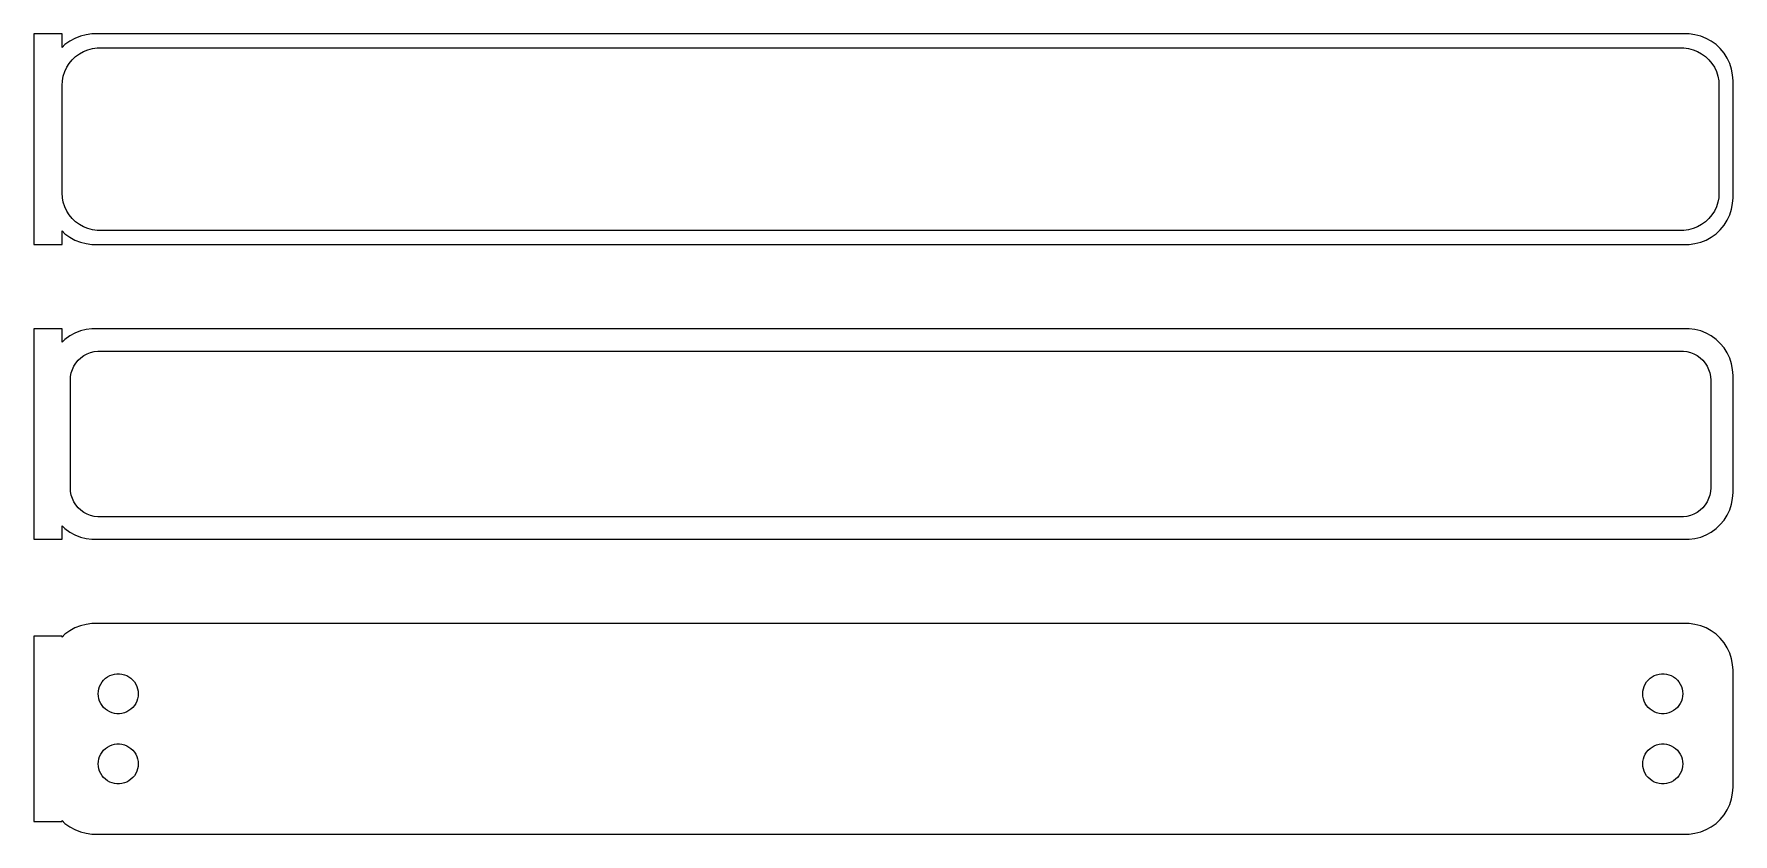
# Model space of a CAD drawing. Header units: metres. Extents: x -92 to 90, y 83 to 169.
import ezdxf

# ---------------------------------------------------------------- set-up
doc = ezdxf.new("R2010")
doc.units = ezdxf.units.M

msp = doc.modelspace()

# ---------------------------------------------------------------- linework, layer by layer
for p, q in [((-88.5, 168.74), (-91.5, 168.74)), ((-91.5, 168.74), (-91.5, 146.26)), ((-88.5, 167.309), (-88.5, 168.74)), ((-88.1871, 167.603), (-88.5, 167.309)), ((-87.6791, 167.972), (-88.1871, 167.603)), ((-87.1289, 168.274), (-87.6791, 167.972)), ((-86.5451, 168.505), (-87.1289, 168.274)), ((-85.9369, 168.661), (-86.5451, 168.505)), ((-86.2031, 166.869), (-85.7361, 167.054)), ((-85.3139, 168.74), (-85.9369, 168.661)), ((-85.7361, 167.054), (-85.2495, 167.179)), ((85.3139, 168.74), (-85.3139, 168.74)), ((-85.2495, 167.179), (-84.7512, 167.242)), ((-84.7512, 167.242), (84.7512, 167.242)), ((84.7512, 167.242), (85.2495, 167.179)), ((85.2495, 167.179), (85.7361, 167.054)), ((85.9369, 168.661), (85.3139, 168.74)), ((85.7361, 167.054), (86.2031, 166.869)), ((86.5451, 168.505), (85.9369, 168.661)), ((87.1289, 168.274), (86.5451, 168.505)), ((87.6791, 167.972), (87.1289, 168.274)), ((88.1871, 167.603), (87.6791, 167.972)), ((88.6448, 167.173), (88.1871, 167.603)), ((89.0451, 166.689), (88.6448, 167.173)), ((-88.2191, 164.722), (-88.0052, 165.177)), ((-88.0052, 165.177), (-87.7361, 165.601)), ((-87.7361, 165.601), (-87.4159, 165.988)), ((-87.4159, 165.988), (-87.0497, 166.332)), ((-87.0497, 166.332), (-86.6433, 166.627)), ((-86.6433, 166.627), (-86.2031, 166.869)), ((86.2031, 166.869), (86.6433, 166.627)), ((86.6433, 166.627), (87.0497, 166.332)), ((87.0497, 166.332), (87.4159, 165.988)), ((87.4159, 165.988), (87.7361, 165.601)), ((87.7361, 165.601), (88.0052, 165.177)), ((88.0052, 165.177), (88.2191, 164.722)), ((89.3815, 166.159), (89.0451, 166.689)), ((89.6489, 165.591), (89.3815, 166.159)), ((89.8429, 164.993), (89.6489, 165.591)), ((-88.5, 163.25), (-88.4685, 163.751)), ((-88.4685, 163.751), (-88.3743, 164.245)), ((-88.3743, 164.245), (-88.2191, 164.722)), ((88.2191, 164.722), (88.3743, 164.245)), ((88.3743, 164.245), (88.4685, 163.751)), ((88.4685, 163.751), (88.5, 163.25)), ((89.9606, 164.377), (89.8429, 164.993)), ((90, 163.75), (89.9606, 164.377)), ((90, 151.25), (90, 163.75)), ((-88.5, 151.75), (-88.5, 163.25)), ((88.5, 163.25), (88.5, 151.75)), ((-88.4685, 151.249), (-88.5, 151.75)), ((-88.3743, 150.755), (-88.4685, 151.249)), ((-88.2191, 150.278), (-88.3743, 150.755)), ((88.3743, 150.755), (88.2191, 150.278)), ((88.4685, 151.249), (88.3743, 150.755)), ((88.5, 151.75), (88.4685, 151.249)), ((89.9606, 150.623), (90, 151.25)), ((-88.0052, 149.823), (-88.2191, 150.278)), ((-87.7361, 149.399), (-88.0052, 149.823)), ((-87.4159, 149.012), (-87.7361, 149.399)), ((-87.0497, 148.668), (-87.4159, 149.012)), ((87.4159, 149.012), (87.0497, 148.668)), ((87.7361, 149.399), (87.4159, 149.012)), ((88.0052, 149.823), (87.7361, 149.399)), ((88.2191, 150.278), (88.0052, 149.823)), ((89.0451, 148.311), (89.3815, 148.841)), ((89.3815, 148.841), (89.6489, 149.409)), ((89.6489, 149.409), (89.8429, 150.007)), ((89.8429, 150.007), (89.9606, 150.623)), ((-88.5, 147.691), (-88.1871, 147.397)), ((-88.5, 146.26), (-88.5, 147.691)), ((-88.1871, 147.397), (-87.6791, 147.028)), ((-87.6791, 147.028), (-87.1289, 146.726)), ((-86.6433, 148.373), (-87.0497, 148.668)), ((-86.2031, 148.131), (-86.6433, 148.373)), ((-85.7361, 147.946), (-86.2031, 148.131)), ((-85.2495, 147.821), (-85.7361, 147.946)), ((-84.7512, 147.758), (-85.2495, 147.821)), ((84.7512, 147.758), (-84.7512, 147.758)), ((85.2495, 147.821), (84.7512, 147.758)), ((85.7361, 147.946), (85.2495, 147.821)), ((86.2031, 148.131), (85.7361, 147.946)), ((86.6433, 148.373), (86.2031, 148.131)), ((87.0497, 148.668), (86.6433, 148.373)), ((87.1289, 146.726), (87.6791, 147.028)), ((87.6791, 147.028), (88.1871, 147.397)), ((88.1871, 147.397), (88.6448, 147.827)), ((88.6448, 147.827), (89.0451, 148.311)), ((-91.5, 146.26), (-88.5, 146.26)), ((-87.1289, 146.726), (-86.5451, 146.495)), ((-86.5451, 146.495), (-85.9369, 146.339)), ((-85.9369, 146.339), (-85.3139, 146.26)), ((-85.3139, 146.26), (85.3139, 146.26)), ((85.3139, 146.26), (85.9369, 146.339)), ((85.9369, 146.339), (86.5451, 146.495)), ((86.5451, 146.495), (87.1289, 146.726)), ((-88.5, 137.229), (-91.5, 137.229)), ((-91.5, 137.229), (-91.5, 114.771)), ((-88.5, 135.809), (-88.5, 137.229)), ((-87.6791, 136.472), (-88.1871, 136.103)), ((-87.1289, 136.774), (-87.6791, 136.472)), ((-86.5451, 137.005), (-87.1289, 136.774)), ((-85.9369, 137.161), (-86.5451, 137.005)), ((-85.3139, 137.24), (-85.9369, 137.161)), ((85.3139, 137.24), (-85.3139, 137.24)), ((85.9369, 137.161), (85.3139, 137.24)), ((86.5451, 137.005), (85.9369, 137.161)), ((87.1289, 136.774), (86.5451, 137.005)), ((87.6791, 136.472), (87.1289, 136.774)), ((88.1871, 136.103), (87.6791, 136.472)), ((-88.1871, 136.103), (-88.5, 135.809)), ((-86.4843, 134.149), (-86.168, 134.378)), ((-86.168, 134.378), (-85.8254, 134.567)), ((-85.8254, 134.567), (-85.4619, 134.711)), ((-85.4619, 134.711), (-85.0833, 134.808)), ((-85.0833, 134.808), (-84.6955, 134.857)), ((-84.6955, 134.857), (84.6955, 134.857)), ((84.6955, 134.857), (85.0833, 134.808)), ((85.0833, 134.808), (85.4619, 134.711)), ((85.4619, 134.711), (85.8254, 134.567)), ((85.8254, 134.567), (86.168, 134.378)), ((86.168, 134.378), (86.4843, 134.149)), ((88.6448, 135.673), (88.1871, 136.103)), ((89.0451, 135.189), (88.6448, 135.673)), ((89.3815, 134.659), (89.0451, 135.189)), ((89.6489, 134.091), (89.3815, 134.659)), ((-87.5884, 132.14), (-87.5151, 132.524)), ((-87.5151, 132.524), (-87.3943, 132.896)), ((-87.3943, 132.896), (-87.2279, 133.25)), ((-87.2279, 133.25), (-87.0184, 133.58)), ((-87.0184, 133.58), (-86.7692, 133.881)), ((-86.7692, 133.881), (-86.4843, 134.149)), ((86.4843, 134.149), (86.7692, 133.881)), ((86.7692, 133.881), (87.0184, 133.58)), ((87.0184, 133.58), (87.2279, 133.25)), ((87.2279, 133.25), (87.3943, 132.896)), ((87.3943, 132.896), (87.5151, 132.524)), ((87.5151, 132.524), (87.5884, 132.14)), ((89.8429, 133.493), (89.6489, 134.091)), ((89.9606, 132.877), (89.8429, 133.493)), ((90, 132.25), (89.9606, 132.877)), ((-87.6129, 131.75), (-87.5884, 132.14)), ((-87.6129, 120.25), (-87.6129, 131.75)), ((87.5884, 132.14), (87.6129, 131.75)), ((87.6129, 131.75), (87.6129, 120.25)), ((90, 119.75), (90, 132.25)), ((-87.5884, 119.86), (-87.6129, 120.25)), ((-87.5151, 119.476), (-87.5884, 119.86)), ((87.5884, 119.86), (87.5151, 119.476)), ((87.6129, 120.25), (87.5884, 119.86)), ((-87.3943, 119.104), (-87.5151, 119.476)), ((-87.2279, 118.75), (-87.3943, 119.104)), ((-87.0184, 118.42), (-87.2279, 118.75)), ((-86.7692, 118.119), (-87.0184, 118.42)), ((-86.4843, 117.851), (-86.7692, 118.119)), ((86.7692, 118.119), (86.4843, 117.851)), ((87.0184, 118.42), (86.7692, 118.119)), ((87.2279, 118.75), (87.0184, 118.42)), ((87.3943, 119.104), (87.2279, 118.75)), ((87.5151, 119.476), (87.3943, 119.104)), ((89.6489, 117.909), (89.8429, 118.507)), ((89.8429, 118.507), (89.9606, 119.123)), ((89.9606, 119.123), (90, 119.75)), ((-88.5, 114.771), (-88.5, 116.191)), ((-88.5, 116.191), (-88.1871, 115.897)), ((-86.168, 117.622), (-86.4843, 117.851)), ((-85.8254, 117.433), (-86.168, 117.622)), ((-85.4619, 117.289), (-85.8254, 117.433)), ((-85.0833, 117.192), (-85.4619, 117.289)), ((-84.6955, 117.143), (-85.0833, 117.192)), ((84.6955, 117.143), (-84.6955, 117.143)), ((85.0833, 117.192), (84.6955, 117.143)), ((85.4619, 117.289), (85.0833, 117.192)), ((85.8254, 117.433), (85.4619, 117.289)), ((86.168, 117.622), (85.8254, 117.433)), ((86.4843, 117.851), (86.168, 117.622)), ((88.1871, 115.897), (88.6448, 116.327)), ((88.6448, 116.327), (89.0451, 116.811)), ((89.0451, 116.811), (89.3815, 117.341)), ((89.3815, 117.341), (89.6489, 117.909)), ((-91.5, 114.771), (-88.5, 114.771)), ((-88.1871, 115.897), (-87.6791, 115.528)), ((-87.6791, 115.528), (-87.1289, 115.226)), ((-87.1289, 115.226), (-86.5451, 114.995)), ((-86.5451, 114.995), (-85.9369, 114.839)), ((-85.9369, 114.839), (-85.3139, 114.76)), ((-85.3139, 114.76), (85.3139, 114.76)), ((85.3139, 114.76), (85.9369, 114.839)), ((85.9369, 114.839), (86.5451, 114.995)), ((86.5451, 114.995), (87.1289, 115.226)), ((87.1289, 115.226), (87.6791, 115.528)), ((87.6791, 115.528), (88.1871, 115.897)), ((-87.1289, 105.274), (-87.6791, 104.972)), ((-86.5451, 105.505), (-87.1289, 105.274)), ((-85.9369, 105.661), (-86.5451, 105.505)), ((-85.3139, 105.74), (-85.9369, 105.661)), ((85.3139, 105.74), (-85.3139, 105.74)), ((85.9369, 105.661), (85.3139, 105.74)), ((86.5451, 105.505), (85.9369, 105.661)), ((87.1289, 105.274), (86.5451, 105.505)), ((87.6791, 104.972), (87.1289, 105.274)), ((-88.5, 104.403), (-91.5, 104.403)), ((-91.5, 104.403), (-91.5, 84.5974)), ((-88.1871, 104.603), (-88.5, 104.309)), ((-88.5, 104.309), (-88.5, 104.403)), ((-87.6791, 104.972), (-88.1871, 104.603)), ((88.1871, 104.603), (87.6791, 104.972)), ((88.6448, 104.173), (88.1871, 104.603)), ((89.0451, 103.689), (88.6448, 104.173)), ((89.3815, 103.159), (89.0451, 103.689)), ((89.6489, 102.591), (89.3815, 103.159)), ((89.8429, 101.993), (89.6489, 102.591)), ((89.9606, 101.377), (89.8429, 101.993)), ((-84.0566, 99.7117), (-83.8611, 99.8953)), ((-83.8611, 99.8953), (-83.6441, 100.053)), ((-83.6441, 100.053), (-83.4092, 100.182)), ((-83.4092, 100.182), (-83.1598, 100.281)), ((-83.1598, 100.281), (-82.9001, 100.347)), ((-82.9001, 100.347), (-82.6341, 100.381)), ((-82.6341, 100.381), (-82.3659, 100.381)), ((-82.3659, 100.381), (-82.0999, 100.347)), ((-82.0999, 100.347), (-81.8401, 100.281)), ((-81.8401, 100.281), (-81.5908, 100.182)), ((-81.5908, 100.182), (-81.3559, 100.053)), ((-81.3559, 100.053), (-81.1389, 99.8953)), ((-81.1389, 99.8953), (-80.9434, 99.7117)), ((80.9434, 99.7117), (81.1389, 99.8953)), ((81.1389, 99.8953), (81.3559, 100.053)), ((81.3559, 100.053), (81.5908, 100.182)), ((81.5908, 100.182), (81.8401, 100.281)), ((81.8401, 100.281), (82.0999, 100.347)), ((82.0999, 100.347), (82.3659, 100.381)), ((82.3659, 100.381), (82.6341, 100.381)), ((82.6341, 100.381), (82.9001, 100.347)), ((82.9001, 100.347), (83.1598, 100.281)), ((83.1598, 100.281), (83.4092, 100.182)), ((83.4092, 100.182), (83.6441, 100.053)), ((83.6441, 100.053), (83.8611, 99.8953)), ((83.8611, 99.8953), (84.0566, 99.7117)), ((90, 100.75), (89.9606, 101.377)), ((90, 88.25), (90, 100.75)), ((-84.6353, 98.25), (-84.6185, 98.5176)), ((-84.6185, 97.9824), (-84.6353, 98.25)), ((-84.6185, 98.5176), (-84.5682, 98.781)), ((-84.5682, 98.781), (-84.4853, 99.036)), ((-84.4853, 99.036), (-84.3712, 99.2787)), ((-84.3712, 99.2787), (-84.2275, 99.5051)), ((-84.2275, 99.5051), (-84.0566, 99.7117)), ((-80.9434, 99.7117), (-80.7725, 99.5051)), ((-80.7725, 99.5051), (-80.6288, 99.2787)), ((-80.6288, 99.2787), (-80.5146, 99.036)), ((-80.5146, 99.036), (-80.4318, 98.781)), ((-80.4318, 98.781), (-80.3815, 98.5176)), ((-80.3815, 98.5176), (-80.3647, 98.25)), ((-80.3647, 98.25), (-80.3815, 97.9824)), ((80.3647, 98.25), (80.3815, 98.5176)), ((80.3815, 97.9824), (80.3647, 98.25)), ((80.3815, 98.5176), (80.4318, 98.781)), ((80.4318, 98.781), (80.5146, 99.036)), ((80.5146, 99.036), (80.6288, 99.2787)), ((80.6288, 99.2787), (80.7725, 99.5051)), ((80.7725, 99.5051), (80.9434, 99.7117)), ((84.0566, 99.7117), (84.2275, 99.5051)), ((84.2275, 99.5051), (84.3712, 99.2787)), ((84.3712, 99.2787), (84.4853, 99.036)), ((84.4853, 99.036), (84.5682, 98.781)), ((84.5682, 98.781), (84.6185, 98.5176)), ((84.6185, 98.5176), (84.6353, 98.25)), ((84.6353, 98.25), (84.6185, 97.9824)), ((-84.5682, 97.719), (-84.6185, 97.9824)), ((-84.4853, 97.4639), (-84.5682, 97.719)), ((-84.3712, 97.2213), (-84.4853, 97.4639)), ((-84.2275, 96.9949), (-84.3712, 97.2213)), ((-84.0566, 96.7883), (-84.2275, 96.9949)), ((-83.8611, 96.6047), (-84.0566, 96.7883)), ((-83.6441, 96.4471), (-83.8611, 96.6047)), ((-83.4092, 96.3179), (-83.6441, 96.4471)), ((-83.1598, 96.2192), (-83.4092, 96.3179)), ((-82.9001, 96.1525), (-83.1598, 96.2192)), ((-81.8401, 96.2192), (-82.0999, 96.1525)), ((-81.5908, 96.3179), (-81.8401, 96.2192)), ((-81.3559, 96.4471), (-81.5908, 96.3179)), ((-81.1389, 96.6047), (-81.3559, 96.4471)), ((-80.9434, 96.7883), (-81.1389, 96.6047)), ((-80.7725, 96.9949), (-80.9434, 96.7883)), ((-80.6288, 97.2213), (-80.7725, 96.9949)), ((-80.5146, 97.4639), (-80.6288, 97.2213)), ((-80.4318, 97.719), (-80.5146, 97.4639)), ((-80.3815, 97.9824), (-80.4318, 97.719)), ((80.4318, 97.719), (80.3815, 97.9824)), ((80.5146, 97.4639), (80.4318, 97.719)), ((80.6288, 97.2213), (80.5146, 97.4639)), ((80.7725, 96.9949), (80.6288, 97.2213)), ((80.9434, 96.7883), (80.7725, 96.9949)), ((81.1389, 96.6047), (80.9434, 96.7883)), ((81.3559, 96.4471), (81.1389, 96.6047)), ((81.5908, 96.3179), (81.3559, 96.4471)), ((81.8401, 96.2192), (81.5908, 96.3179)), ((82.0999, 96.1525), (81.8401, 96.2192)), ((83.1598, 96.2192), (82.9001, 96.1525)), ((83.4092, 96.3179), (83.1598, 96.2192)), ((83.6441, 96.4471), (83.4092, 96.3179)), ((83.8611, 96.6047), (83.6441, 96.4471)), ((84.0566, 96.7883), (83.8611, 96.6047)), ((84.2275, 96.9949), (84.0566, 96.7883)), ((84.3712, 97.2213), (84.2275, 96.9949)), ((84.4853, 97.4639), (84.3712, 97.2213)), ((84.5682, 97.719), (84.4853, 97.4639)), ((84.6185, 97.9824), (84.5682, 97.719)), ((-82.6341, 96.1189), (-82.9001, 96.1525)), ((-82.3659, 96.1189), (-82.6341, 96.1189)), ((-82.0999, 96.1525), (-82.3659, 96.1189)), ((82.3659, 96.1189), (82.0999, 96.1525)), ((82.6341, 96.1189), (82.3659, 96.1189)), ((82.9001, 96.1525), (82.6341, 96.1189)), ((-83.6441, 92.5529), (-83.4092, 92.6821)), ((-83.4092, 92.6821), (-83.1598, 92.7808)), ((-83.1598, 92.7808), (-82.9001, 92.8475)), ((-82.9001, 92.8475), (-82.6341, 92.8811)), ((-82.6341, 92.8811), (-82.3659, 92.8811)), ((-82.3659, 92.8811), (-82.0999, 92.8475)), ((-82.0999, 92.8475), (-81.8401, 92.7808)), ((-81.8401, 92.7808), (-81.5908, 92.6821)), ((-81.5908, 92.6821), (-81.3559, 92.5529)), ((81.3559, 92.5529), (81.5908, 92.6821)), ((81.5908, 92.6821), (81.8401, 92.7808)), ((81.8401, 92.7808), (82.0999, 92.8475)), ((82.0999, 92.8475), (82.3659, 92.8811)), ((82.3659, 92.8811), (82.6341, 92.8811)), ((82.6341, 92.8811), (82.9001, 92.8475)), ((82.9001, 92.8475), (83.1598, 92.7808)), ((83.1598, 92.7808), (83.4092, 92.6821)), ((83.4092, 92.6821), (83.6441, 92.5529)), ((-84.6353, 90.75), (-84.6185, 91.0176)), ((-84.6185, 90.4824), (-84.6353, 90.75)), ((-84.6185, 91.0176), (-84.5682, 91.281)), ((-84.5682, 91.281), (-84.4853, 91.5361)), ((-84.4853, 91.5361), (-84.3712, 91.7787)), ((-84.3712, 91.7787), (-84.2275, 92.0051)), ((-84.2275, 92.0051), (-84.0566, 92.2117)), ((-84.0566, 92.2117), (-83.8611, 92.3953)), ((-83.8611, 92.3953), (-83.6441, 92.5529)), ((-81.3559, 92.5529), (-81.1389, 92.3953)), ((-81.1389, 92.3953), (-80.9434, 92.2117)), ((-80.9434, 92.2117), (-80.7725, 92.0051)), ((-80.7725, 92.0051), (-80.6288, 91.7787)), ((-80.6288, 91.7787), (-80.5146, 91.5361)), ((-80.5146, 91.5361), (-80.4318, 91.281)), ((-80.4318, 91.281), (-80.3815, 91.0176)), ((-80.3815, 91.0176), (-80.3647, 90.75)), ((-80.3647, 90.75), (-80.3815, 90.4824)), ((80.3647, 90.75), (80.3815, 91.0176)), ((80.3815, 90.4824), (80.3647, 90.75)), ((80.3815, 91.0176), (80.4318, 91.281)), ((80.4318, 91.281), (80.5146, 91.5361)), ((80.5146, 91.5361), (80.6288, 91.7787)), ((80.6288, 91.7787), (80.7725, 92.0051)), ((80.7725, 92.0051), (80.9434, 92.2117)), ((80.9434, 92.2117), (81.1389, 92.3953)), ((81.1389, 92.3953), (81.3559, 92.5529)), ((83.6441, 92.5529), (83.8611, 92.3953)), ((83.8611, 92.3953), (84.0566, 92.2117)), ((84.0566, 92.2117), (84.2275, 92.0051)), ((84.2275, 92.0051), (84.3712, 91.7787)), ((84.3712, 91.7787), (84.4853, 91.5361)), ((84.4853, 91.5361), (84.5682, 91.281)), ((84.5682, 91.281), (84.6185, 91.0176)), ((84.6185, 91.0176), (84.6353, 90.75)), ((84.6353, 90.75), (84.6185, 90.4824)), ((-84.5682, 90.219), (-84.6185, 90.4824)), ((-84.4853, 89.964), (-84.5682, 90.219)), ((-84.3712, 89.7213), (-84.4853, 89.964)), ((-84.2275, 89.4949), (-84.3712, 89.7213)), ((-84.0566, 89.2883), (-84.2275, 89.4949)), ((-83.8611, 89.1047), (-84.0566, 89.2883)), ((-83.6441, 88.9471), (-83.8611, 89.1047)), ((-83.4092, 88.8179), (-83.6441, 88.9471)), ((-81.3559, 88.9471), (-81.5908, 88.8179)), ((-81.1389, 89.1047), (-81.3559, 88.9471)), ((-80.9434, 89.2883), (-81.1389, 89.1047)), ((-80.7725, 89.4949), (-80.9434, 89.2883)), ((-80.6288, 89.7213), (-80.7725, 89.4949)), ((-80.5146, 89.964), (-80.6288, 89.7213)), ((-80.4318, 90.219), (-80.5146, 89.964)), ((-80.3815, 90.4824), (-80.4318, 90.219)), ((80.4318, 90.219), (80.3815, 90.4824)), ((80.5146, 89.964), (80.4318, 90.219)), ((80.6288, 89.7213), (80.5146, 89.964)), ((80.7725, 89.4949), (80.6288, 89.7213)), ((80.9434, 89.2883), (80.7725, 89.4949)), ((81.1389, 89.1047), (80.9434, 89.2883)), ((81.3559, 88.9471), (81.1389, 89.1047)), ((81.5908, 88.8179), (81.3559, 88.9471)), ((83.6441, 88.9471), (83.4092, 88.8179)), ((83.8611, 89.1047), (83.6441, 88.9471)), ((84.0566, 89.2883), (83.8611, 89.1047)), ((84.2275, 89.4949), (84.0566, 89.2883)), ((84.3712, 89.7213), (84.2275, 89.4949)), ((84.4853, 89.964), (84.3712, 89.7213)), ((84.5682, 90.219), (84.4853, 89.964)), ((84.6185, 90.4824), (84.5682, 90.219)), ((-83.1598, 88.7192), (-83.4092, 88.8179)), ((-82.9001, 88.6525), (-83.1598, 88.7192)), ((-82.6341, 88.6189), (-82.9001, 88.6525)), ((-82.3659, 88.6189), (-82.6341, 88.6189)), ((-82.0999, 88.6525), (-82.3659, 88.6189)), ((-81.8401, 88.7192), (-82.0999, 88.6525)), ((-81.5908, 88.8179), (-81.8401, 88.7192)), ((81.8401, 88.7192), (81.5908, 88.8179)), ((82.0999, 88.6525), (81.8401, 88.7192)), ((82.3659, 88.6189), (82.0999, 88.6525)), ((82.6341, 88.6189), (82.3659, 88.6189)), ((82.9001, 88.6525), (82.6341, 88.6189)), ((83.1598, 88.7192), (82.9001, 88.6525)), ((83.4092, 88.8179), (83.1598, 88.7192)), ((89.8429, 87.0066), (89.9606, 87.6233)), ((89.9606, 87.6233), (90, 88.25)), ((88.6448, 84.8273), (89.0451, 85.3111)), ((89.0451, 85.3111), (89.3815, 85.8412)), ((89.3815, 85.8412), (89.6489, 86.4094)), ((89.6489, 86.4094), (89.8429, 87.0066)), ((-91.5, 84.5974), (-88.5, 84.5974)), ((-88.5, 84.5974), (-88.5, 84.6913)), ((-88.5, 84.6913), (-88.1871, 84.3974)), ((-88.1871, 84.3974), (-87.6791, 84.0284)), ((-87.6791, 84.0284), (-87.1289, 83.7259)), ((-87.1289, 83.7259), (-86.5451, 83.4947)), ((-86.5451, 83.4947), (-85.9369, 83.3386)), ((85.9369, 83.3386), (86.5451, 83.4947)), ((86.5451, 83.4947), (87.1289, 83.7259)), ((87.1289, 83.7259), (87.6791, 84.0284)), ((87.6791, 84.0284), (88.1871, 84.3974)), ((88.1871, 84.3974), (88.6448, 84.8273)), ((-85.9369, 83.3386), (-85.3139, 83.2599)), ((-85.3139, 83.2599), (85.3139, 83.2599)), ((85.3139, 83.2599), (85.9369, 83.3386))]:
    msp.add_line(p, q)

doc.saveas('drawing.dxf')
